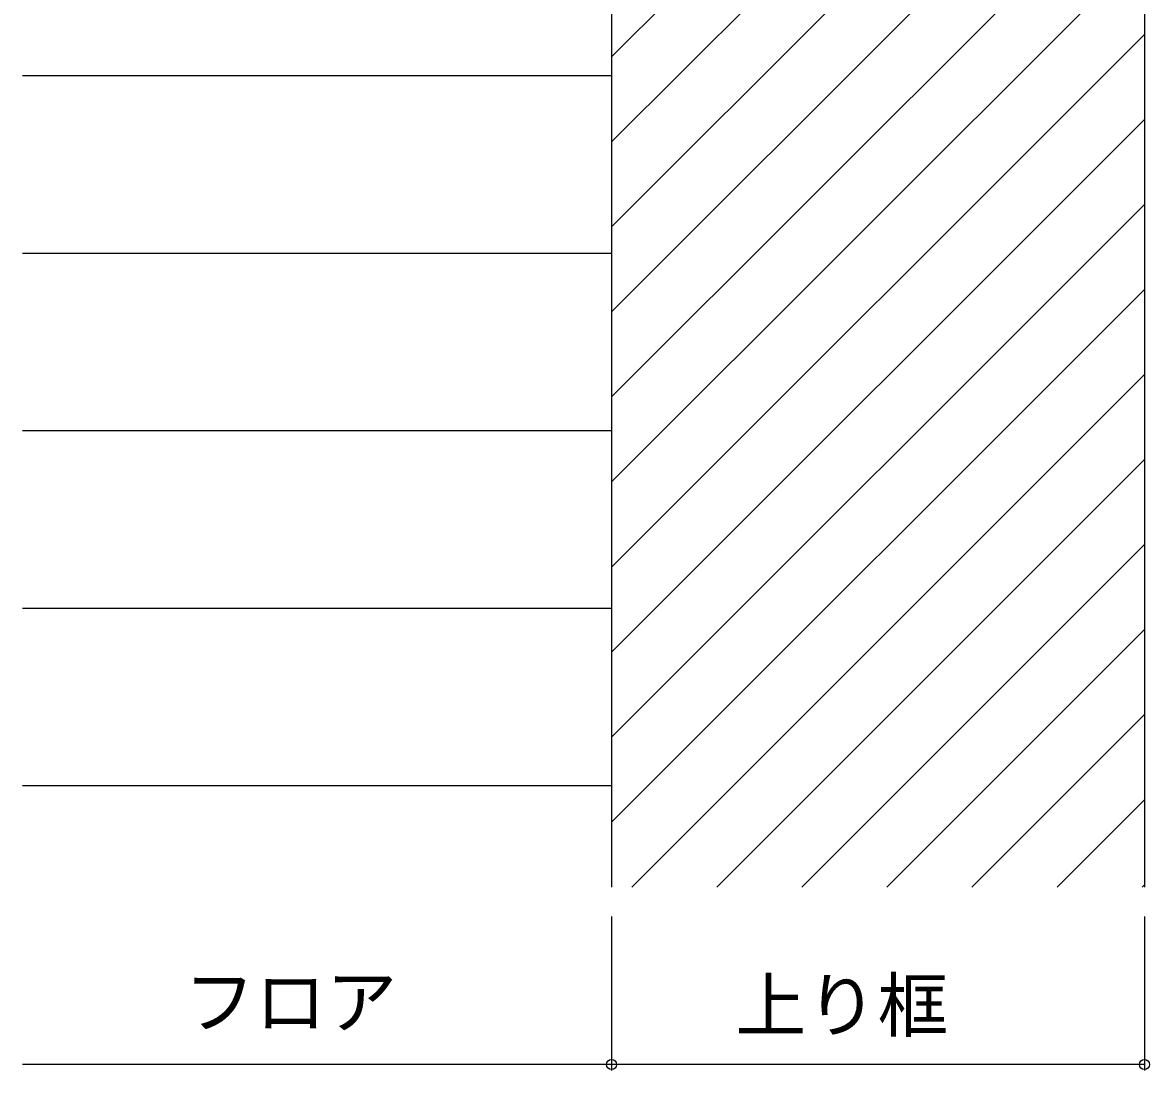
# Model space of a CAD drawing. Units: millimetres, scale not verified. Extents: x -525 to 525, y -783 to 780.
# Drawn here: x -111.5 to 78.9, y -1.7 to 175.3 of the extents above; entities that cross this region are included whole.
import ezdxf
from ezdxf.enums import TextEntityAlignment as Align

# ---------------------------------------------------------------- set-up
doc = ezdxf.new("R2010")
doc.units = ezdxf.units.MM
doc.header["$LTSCALE"] = 4
doc.layers.add('0-5_YKK_D', color=6, linetype='Continuous')
doc.layers.add('0-7_YSS_K', color=3, linetype='Continuous')
doc.styles.add('ＭＳ ゴシック', font='')
doc.styles.get('ＭＳ ゴシック').set_extended_font_data('MS Gothic')

msp = doc.modelspace()

# ---------------------------------------------------------------- linework, layer by layer
at = {"layer": '0-5_YKK_D'}
for p, q in [((-11.974, 24.267), (-11.974, -1.733)), ((-11.974, 23.267), (-11.974, -1.733)), ((78.026, 24.267), (78.026, -1.733)), ((-11.974, -0.733), (-111.466, -0.733)), ((78.026, -0.733), (-11.974, -0.733))]:
    msp.add_line(p, q, dxfattribs=at)
for centre in [(-11.974, -0.733), (-11.974, -0.733), (78.026, -0.733)]:
    msp.add_circle(centre, 0.85, dxfattribs=at)
at = {"layer": '0-7_YSS_K'}
for p, q in [((-11.974, 333.839), (-11.974, 29.267)), ((78.026, 333.839), (78.026, 29.267)), ((-11.974, 169.548), (78.026, 259.548)), ((-11.974, 155.18), (78.026, 245.18)), ((-11.974, 140.811), (78.026, 230.811)), ((-11.974, 126.443), (78.026, 216.443)), ((-11.974, 112.074), (78.026, 202.074)), ((-11.974, 97.706), (78.026, 187.706)), ((-11.974, 83.338), (78.026, 173.338)), ((-11.974, 166.336), (-111.466, 166.336)), ((-11.974, 68.969), (78.026, 158.969)), ((-11.974, 54.601), (78.026, 144.601)), ((-11.974, 136.336), (-111.466, 136.336)), ((-11.974, 40.232), (78.026, 130.232)), ((-8.571, 29.267), (78.026, 115.864)), ((-11.974, 106.336), (-111.466, 106.336)), ((5.797, 29.267), (78.026, 101.496)), ((20.165, 29.267), (78.026, 87.127)), ((-11.974, 76.336), (-111.466, 76.336)), ((34.534, 29.267), (78.026, 72.759)), ((48.902, 29.267), (78.026, 58.39)), ((-11.974, 46.336), (-111.466, 46.336)), ((63.271, 29.267), (78.026, 44.022)), ((77.639, 29.267), (78.026, 29.653))]:
    msp.add_line(p, q, dxfattribs=at)

# ---------------------------------------------------------------- texts
at = {"layer": '0-5_YKK_D', "style": 'ＭＳ ゴシック'}
for s, p in [('フロア', (-84.186, 2.858)), ('上り框', (8.923, 2.267))]:
    msp.add_text(s, height=8.798, dxfattribs=at).set_placement(p, align=Align.BOTTOM_LEFT)

doc.saveas('drawing.dxf')
